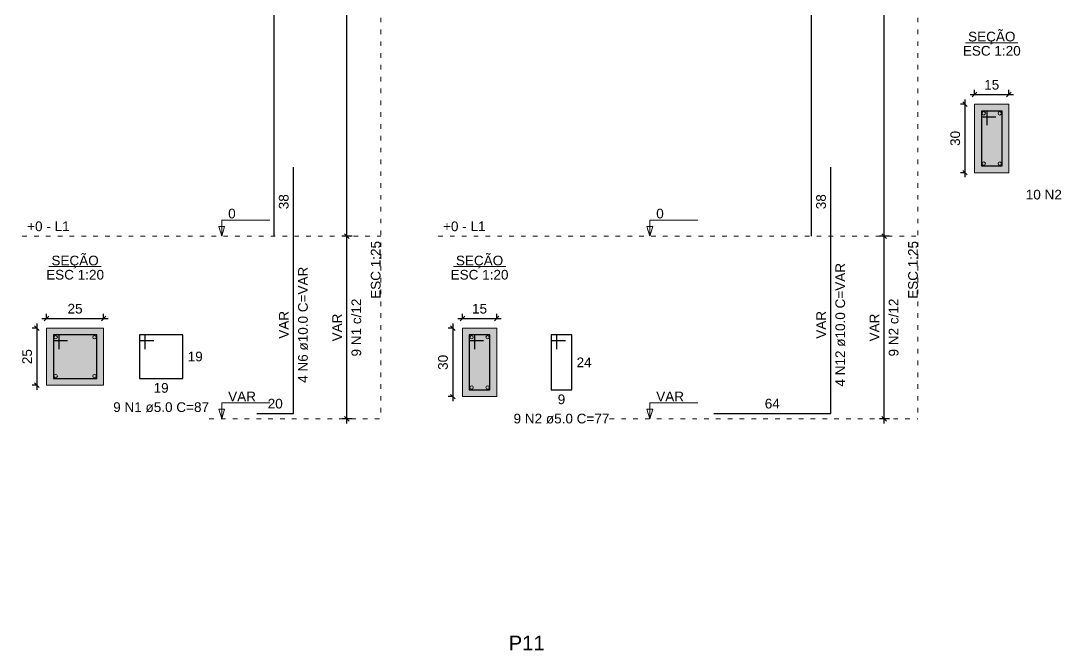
# Model space of a CAD drawing. Header units: inches. Extents: x -52 to 802, y -168 to 85.
# Drawn here: x 625.5 to 648.24, y 55.6 to 69.37 of the extents above; entities that cross this region are included whole.
import ezdxf

# ---------------------------------------------------------------- set-up
doc = ezdxf.new("R2010")
doc.units = ezdxf.units.IN
doc.header["$MEASUREMENT"] = 0
doc.linetypes.add('DOT2', pattern=[3.175, 0, -3.175])
for name, color, linetype, lineweight in [('Descrição da armadura', 7, 'Continuous', 5), ('DT-Barras na forma', 2, 'Continuous', 30), ('DT-Barras no corte', 5, 'Continuous', 5), ('DT-Barras rebatidas', 2, 'Continuous', 30), ('DT-Cotas', 9, 'Continuous', 5), ('DT-Forma', 5, 'Continuous', 5), ('DT-Hachura seção pilares', 252, 'Continuous', 5), ('DT-Pontilhado', 9, 'DOT2', 5), ('DT-Textos', 7, 'Continuous', 5), ('DT-Título', 3, 'Continuous', 20), ('Textos armaduras', 7, 'Continuous', 5)]:
    doc.layers.add(name, color=color, linetype=linetype, lineweight=lineweight)
doc.styles.add('Arial', font='arial.ttf')
doc.styles.get("Standard").update_dxf_attribs({"font": 'arial.ttf'})
doc.dimstyles.new('UM_20.000000', dxfattribs={"dimtxt": 0.18, "dimasz": 0.1, "dimexe": 0.1, "dimexo": 0.2, "dimgap": 0, "dimtad": 1, "dimtih": 1, "dimtoh": 1, "dimdec": 1, "dimlfac": 20, "dimzin": 0, "dimdsep": 46, "dimtxsty": 'Standard', "dimcen": 0.09, "dimdle": 0.1, "dimadec": 1, "dimazin": 2, "dimtfac": 1, "dimtdec": 4, "dimtofl": 0, "dimtmove": 0, "dimatfit": 3, "dimfxl": 1, "dimtolj": 1, "dimarcsym": 0})
doc.dimstyles.new('UM_25.000000', dxfattribs={"dimtxt": 0.18, "dimasz": 0.1, "dimexe": 0.1, "dimexo": 0.2, "dimgap": 0, "dimtad": 1, "dimtih": 1, "dimtoh": 1, "dimdec": 1, "dimlfac": 25, "dimzin": 0, "dimdsep": 46, "dimtxsty": 'Standard', "dimcen": 0.09, "dimdle": 0.1, "dimadec": 1, "dimazin": 2, "dimtfac": 1, "dimtdec": 4, "dimtofl": 0, "dimtmove": 0, "dimatfit": 3, "dimfxl": 1, "dimtolj": 1, "dimarcsym": 0})

# ---------------------------------------------------------------- blocks, each defined once
blk = doc.blocks.new('_Oblique')
at = {"color": 0, "linetype": 'ByBlock', "lineweight": -2}
blk.add_line((-0.5, -0.5), (0.5, 0.5), dxfattribs=at)
blk = doc.blocks.new('*D1492')
at = {"layer": 'Defpoints', "color": 0, "transparency": 16777216}
for p in [(632.631, 76.861), (632.948, 76.861), (632.948, 64.661)]:
    blk.add_point(p, dxfattribs=at)
at = {"layer": 'DT-Cotas', "color": 0, "lineweight": -2, "transparency": 16777216}
for p, q in [((632.748, 76.861), (632.531, 76.861)), ((632.631, 64.561), (632.631, 76.961)), ((632.748, 64.661), (632.531, 64.661))]:
    blk.add_line(p, q, dxfattribs=at)
at = {"layer": 'DT-Cotas', "color": 0, "lineweight": -2, "transparency": 16777216, "xscale": 0.1, "yscale": 0.1, "zscale": 0.1}
for p, rotation in [((632.631, 76.861), 90), ((632.631, 64.661), 270)]:
    blk.add_blockref('_Oblique', p, dxfattribs=dict(at, rotation=rotation))
blk = doc.blocks.new('*D1493')
at = {"layer": 'Defpoints', "color": 0, "transparency": 16777216}
for p in [(626.062, 62.649), (625.85, 61.399), (626.062, 61.399)]:
    blk.add_point(p, dxfattribs=at)
at = {"layer": 'DT-Cotas', "color": 0, "lineweight": -2, "transparency": 16777216}
for p, q in [((625.862, 62.649), (625.75, 62.649)), ((625.85, 62.749), (625.85, 61.299)), ((625.862, 61.399), (625.75, 61.399))]:
    blk.add_line(p, q, dxfattribs=at)
at = {"layer": 'DT-Cotas', "color": 0, "lineweight": -2, "transparency": 16777216, "xscale": 0.1, "yscale": 0.1, "zscale": 0.1}
for p, rotation in [((625.85, 62.649), 90), ((625.85, 61.399), 270)]:
    blk.add_blockref('_Oblique', p, dxfattribs=dict(at, rotation=rotation))
at = {"layer": 'DT-Cotas', "transparency": 16777216, "insert": (625.639, 62.024), "char_height": 0.2118, "attachment_point": 5, "rotation": 90, "style": 'Arial'}
blk.add_mtext('\\A1;25', dxfattribs=at)
blk = doc.blocks.new('*D1494')
at = {"layer": 'Defpoints', "color": 0, "transparency": 16777216}
for p in [(627.312, 62.861), (626.062, 62.649), (627.312, 62.649)]:
    blk.add_point(p, dxfattribs=at)
at = {"layer": 'DT-Cotas', "color": 0, "lineweight": -2, "transparency": 16777216}
for p, q in [((625.962, 62.861), (627.412, 62.861)), ((626.062, 62.849), (626.062, 62.961)), ((627.312, 62.849), (627.312, 62.961))]:
    blk.add_line(p, q, dxfattribs=at)
at = {"layer": 'DT-Cotas', "color": 0, "lineweight": -2, "transparency": 16777216, "xscale": 0.1, "yscale": 0.1, "zscale": 0.1, "rotation": 180}
blk.add_blockref('_Oblique', (626.062, 62.861), dxfattribs=at)
at = {"layer": 'DT-Cotas', "color": 0, "lineweight": -2, "transparency": 16777216, "xscale": 0.1, "yscale": 0.1, "zscale": 0.1}
blk.add_blockref('_Oblique', (627.312, 62.861), dxfattribs=at)
at = {"layer": 'DT-Cotas', "transparency": 16777216, "insert": (626.687, 63.072), "char_height": 0.2118, "attachment_point": 5, "rotation": 0.0057, "style": 'Arial'}
blk.add_mtext('\\A1;25', dxfattribs=at)
blk = doc.blocks.new('*D1495')
at = {"layer": 'Defpoints', "color": 0, "transparency": 16777216}
for p in [(632.631, 64.661), (632.948, 64.661), (632.948, 60.661)]:
    blk.add_point(p, dxfattribs=at)
at = {"layer": 'DT-Cotas', "color": 0, "lineweight": -2, "transparency": 16777216}
for p, q in [((632.748, 64.661), (632.531, 64.661)), ((632.631, 60.561), (632.631, 64.761)), ((632.748, 60.661), (632.531, 60.661))]:
    blk.add_line(p, q, dxfattribs=at)
at = {"layer": 'DT-Cotas', "color": 0, "lineweight": -2, "transparency": 16777216, "xscale": 0.1, "yscale": 0.1, "zscale": 0.1}
for p, rotation in [((632.631, 64.661), 90), ((632.631, 60.661), 270)]:
    blk.add_blockref('_Oblique', p, dxfattribs=dict(at, rotation=rotation))
blk = doc.blocks.new('*D1486')
at = {"layer": 'Defpoints', "color": 0, "transparency": 16777216}
for p in [(644.384, 76.861), (644.701, 76.861), (644.701, 64.661)]:
    blk.add_point(p, dxfattribs=at)
at = {"layer": 'DT-Cotas', "color": 0, "lineweight": -2, "transparency": 16777216}
for p, q in [((644.501, 76.861), (644.284, 76.861)), ((644.384, 64.561), (644.384, 76.961)), ((644.501, 64.661), (644.284, 64.661))]:
    blk.add_line(p, q, dxfattribs=at)
at = {"layer": 'DT-Cotas', "color": 0, "lineweight": -2, "transparency": 16777216, "xscale": 0.1, "yscale": 0.1, "zscale": 0.1}
for p, rotation in [((644.384, 76.861), 90), ((644.384, 64.661), 270)]:
    blk.add_blockref('_Oblique', p, dxfattribs=dict(at, rotation=rotation))
blk = doc.blocks.new('*D1487')
at = {"layer": 'Defpoints', "color": 0, "transparency": 16777216}
for p in [(635.16, 62.649), (634.948, 61.149), (635.16, 61.149)]:
    blk.add_point(p, dxfattribs=at)
at = {"layer": 'DT-Cotas', "color": 0, "lineweight": -2, "transparency": 16777216}
for p, q in [((634.96, 62.649), (634.848, 62.649)), ((634.948, 62.749), (634.948, 61.049)), ((634.96, 61.149), (634.848, 61.149))]:
    blk.add_line(p, q, dxfattribs=at)
at = {"layer": 'DT-Cotas', "color": 0, "lineweight": -2, "transparency": 16777216, "xscale": 0.1, "yscale": 0.1, "zscale": 0.1}
for p, rotation in [((634.948, 62.649), 90), ((634.948, 61.149), 270)]:
    blk.add_blockref('_Oblique', p, dxfattribs=dict(at, rotation=rotation))
at = {"layer": 'DT-Cotas', "transparency": 16777216, "insert": (634.736, 61.899), "char_height": 0.2118, "attachment_point": 5, "rotation": 90, "style": 'Arial'}
blk.add_mtext('\\A1;30', dxfattribs=at)
blk = doc.blocks.new('*D1488')
at = {"layer": 'Defpoints', "color": 0, "transparency": 16777216}
for p in [(635.91, 62.861), (635.16, 62.649), (635.91, 62.649)]:
    blk.add_point(p, dxfattribs=at)
at = {"layer": 'DT-Cotas', "color": 0, "lineweight": -2, "transparency": 16777216}
for p, q in [((635.06, 62.861), (636.01, 62.861)), ((635.16, 62.849), (635.16, 62.961)), ((635.91, 62.849), (635.91, 62.961))]:
    blk.add_line(p, q, dxfattribs=at)
at = {"layer": 'DT-Cotas', "color": 0, "lineweight": -2, "transparency": 16777216, "xscale": 0.1, "yscale": 0.1, "zscale": 0.1, "rotation": 180}
blk.add_blockref('_Oblique', (635.16, 62.861), dxfattribs=at)
at = {"layer": 'DT-Cotas', "color": 0, "lineweight": -2, "transparency": 16777216, "xscale": 0.1, "yscale": 0.1, "zscale": 0.1}
blk.add_blockref('_Oblique', (635.91, 62.861), dxfattribs=at)
at = {"layer": 'DT-Cotas', "transparency": 16777216, "insert": (635.535, 63.072), "char_height": 0.2118, "attachment_point": 5, "rotation": 0.0057, "style": 'Arial'}
blk.add_mtext('\\A1;15', dxfattribs=at)
blk = doc.blocks.new('*D1489')
at = {"layer": 'Defpoints', "color": 0, "transparency": 16777216}
for p in [(644.384, 64.661), (644.701, 64.661), (644.701, 60.661)]:
    blk.add_point(p, dxfattribs=at)
at = {"layer": 'DT-Cotas', "color": 0, "lineweight": -2, "transparency": 16777216}
for p, q in [((644.501, 64.661), (644.284, 64.661)), ((644.384, 60.561), (644.384, 64.761)), ((644.501, 60.661), (644.284, 60.661))]:
    blk.add_line(p, q, dxfattribs=at)
at = {"layer": 'DT-Cotas', "color": 0, "lineweight": -2, "transparency": 16777216, "xscale": 0.1, "yscale": 0.1, "zscale": 0.1}
for p, rotation in [((644.384, 64.661), 90), ((644.384, 60.661), 270)]:
    blk.add_blockref('_Oblique', p, dxfattribs=dict(at, rotation=rotation))
blk = doc.blocks.new('*D1781')
at = {"layer": 'Defpoints', "color": 0, "transparency": 16777216}
for p in [(646.364, 67.549), (646.153, 66.049), (646.364, 66.049)]:
    blk.add_point(p, dxfattribs=at)
at = {"layer": 'DT-Cotas', "color": 0, "lineweight": -2, "transparency": 16777216}
for p, q in [((646.164, 67.549), (646.053, 67.549)), ((646.153, 67.649), (646.153, 65.949)), ((646.164, 66.049), (646.053, 66.049))]:
    blk.add_line(p, q, dxfattribs=at)
at = {"layer": 'DT-Cotas', "color": 0, "lineweight": -2, "transparency": 16777216, "xscale": 0.1, "yscale": 0.1, "zscale": 0.1}
for p, rotation in [((646.153, 67.549), 90), ((646.153, 66.049), 270)]:
    blk.add_blockref('_Oblique', p, dxfattribs=dict(at, rotation=rotation))
at = {"layer": 'DT-Cotas', "transparency": 16777216, "insert": (645.941, 66.799), "char_height": 0.2118, "attachment_point": 5, "rotation": 90, "style": 'Arial'}
blk.add_mtext('\\A1;30', dxfattribs=at)
blk = doc.blocks.new('*D1782')
at = {"layer": 'Defpoints', "color": 0, "transparency": 16777216}
for p in [(647.114, 67.761), (646.364, 67.549), (647.114, 67.549)]:
    blk.add_point(p, dxfattribs=at)
at = {"layer": 'DT-Cotas', "color": 0, "lineweight": -2, "transparency": 16777216}
for p, q in [((646.264, 67.761), (647.214, 67.761)), ((646.364, 67.749), (646.364, 67.861)), ((647.114, 67.749), (647.114, 67.861))]:
    blk.add_line(p, q, dxfattribs=at)
at = {"layer": 'DT-Cotas', "color": 0, "lineweight": -2, "transparency": 16777216, "xscale": 0.1, "yscale": 0.1, "zscale": 0.1, "rotation": 180}
blk.add_blockref('_Oblique', (646.364, 67.761), dxfattribs=at)
at = {"layer": 'DT-Cotas', "color": 0, "lineweight": -2, "transparency": 16777216, "xscale": 0.1, "yscale": 0.1, "zscale": 0.1}
blk.add_blockref('_Oblique', (647.114, 67.761), dxfattribs=at)
at = {"layer": 'DT-Cotas', "transparency": 16777216, "insert": (646.739, 67.972), "char_height": 0.2118, "attachment_point": 5, "rotation": 0.0057, "style": 'Arial'}
blk.add_mtext('\\A1;15', dxfattribs=at)

msp = doc.modelspace()

# ---------------------------------------------------------------- hatches: boundary and pattern name
at = {"layer": 'DT-Hachura seção pilares', "linetype": 'Continuous'}
for points in [[(646.3645, 66.0488), (646.3645, 66.0488), (647.1145, 66.0488), (647.1145, 67.5488), (646.3645, 67.5488), (646.3645, 66.0488)], [(626.0621, 61.3988), (626.0621, 61.3988), (627.3121, 61.3988), (627.3121, 62.6488), (626.0621, 62.6488), (626.0621, 61.3988)], [(635.16, 61.1488), (635.16, 61.1488), (635.91, 61.1488), (635.91, 62.6488), (635.16, 62.6488), (635.16, 61.1488)]]:
    msp.add_hatch(color=256, dxfattribs=at).paths.add_polyline_path(points)

# ---------------------------------------------------------------- linework, layer by layer
at = {"layer": 'DT-Barras na forma'}
for points in [[(646.6395, 67.0863), (646.6395, 67.3988), (646.5145, 67.3988), (646.5145, 66.1988), (646.9645, 66.1988), (646.9645, 67.3988), (646.5145, 67.3988), (646.5145, 67.2738), (646.827, 67.2738)], [(626.3371, 62.1863), (626.3371, 62.4988), (626.2121, 62.4988), (626.2121, 61.5488), (627.1621, 61.5488), (627.1621, 62.4988), (626.2121, 62.4988), (626.2121, 62.3738), (626.5246, 62.3738)], [(635.435, 62.1863), (635.435, 62.4988), (635.31, 62.4988), (635.31, 61.2988), (635.76, 61.2988), (635.76, 62.4988), (635.31, 62.4988), (635.31, 62.3738), (635.6225, 62.3738)]]:
    msp.add_lwpolyline(points, dxfattribs=at)
at = {"layer": 'DT-Barras no corte'}
for centre in [(646.5645, 67.3488), (646.9145, 67.3488), (646.5645, 66.2488), (646.9145, 66.2488), (626.2621, 62.4488), (627.1121, 62.4488), (635.36, 62.4488), (635.71, 62.4488), (626.2621, 61.5988), (627.1121, 61.5988), (635.36, 61.3488), (635.71, 61.3488)]:
    msp.add_circle(centre, 0.0375, dxfattribs=at)
at = {"layer": 'DT-Barras rebatidas'}
for p, q in [((631.042, 64.6609), (631.042, 76.8609)), ((642.7951, 64.6609), (642.7951, 76.8609)), ((631.4656, 64.6609), (631.4656, 66.1677)), ((643.2187, 64.6609), (643.2187, 66.1677)), ((631.4656, 60.7809), (631.4656, 64.6609)), ((643.2187, 60.7809), (643.2187, 64.6609)), ((628.2192, 62.4988), (628.0942, 62.4988)), ((628.0942, 62.4988), (628.0942, 61.5488)), ((629.0442, 62.4988), (628.0942, 62.4988)), ((628.0942, 62.4988), (628.0942, 62.3738)), ((628.0942, 62.3738), (628.4067, 62.3738)), ((628.2192, 62.1863), (628.2192, 62.4988)), ((629.0442, 61.5488), (629.0442, 62.4988)), ((637.227, 62.4988), (637.102, 62.4988)), ((637.102, 62.4988), (637.102, 61.2988)), ((637.552, 62.4988), (637.102, 62.4988)), ((637.102, 62.4988), (637.102, 62.3738)), ((637.102, 62.3738), (637.4145, 62.3738)), ((637.227, 62.1863), (637.227, 62.4988)), ((637.552, 61.2988), (637.552, 62.4988)), ((628.0942, 61.5488), (629.0442, 61.5488)), ((637.102, 61.2988), (637.552, 61.2988)), ((630.6656, 60.7809), (631.4656, 60.7809)), ((640.6587, 60.7809), (643.2187, 60.7809))]:
    msp.add_line(p, q, dxfattribs=at)
at = {"layer": 'DT-Forma'}
for points in [[(646.3645, 66.0488), (647.1145, 66.0488), (647.1145, 67.5488), (646.3645, 67.5488), (646.3645, 66.0488)], [(626.0621, 61.3988), (627.3121, 61.3988), (627.3121, 62.6488), (626.0621, 62.6488), (626.0621, 61.3988)], [(635.16, 61.1488), (635.91, 61.1488), (635.91, 62.6488), (635.16, 62.6488), (635.16, 61.1488)]]:
    msp.add_lwpolyline(points, close=True, dxfattribs=at)
at = {"layer": 'DT-Pontilhado', "ltscale": 0.05}
for p, q in [((633.3718, 81.8609), (633.3718, 60.6609)), ((645.1249, 81.8609), (645.1249, 60.6609)), ((625.5326, 64.6609), (633.3718, 64.6609)), ((634.6305, 64.6609), (645.1249, 64.6609)), ((629.6204, 60.6609), (633.3718, 60.6609)), ((638.3782, 60.6609), (645.1249, 60.6609))]:
    msp.add_line(p, q, dxfattribs=at)
at = {"layer": 'DT-Textos'}
for p, q in [((646.1672, 68.8937), (647.3117, 68.8937)), ((626.1149, 63.9937), (627.2593, 63.9937)), ((634.9628, 63.9937), (636.1072, 63.9937))]:
    msp.add_line(p, q, dxfattribs=at)
for points in [[(629.8958, 64.6609), (629.9593, 64.8727), (629.8322, 64.8727), (629.8958, 64.6609), (629.8958, 65.0109), (630.9458, 65.0109)], [(639.2594, 64.6609), (639.3229, 64.8727), (639.1959, 64.8727), (639.2594, 64.6609), (639.2594, 65.0109), (640.3094, 65.0109)], [(629.8958, 60.6609), (629.9593, 60.8727), (629.8322, 60.8727), (629.8958, 60.6609), (629.8958, 61.0109), (630.9458, 61.0109)], [(639.2594, 60.6609), (639.3229, 60.8727), (639.1959, 60.8727), (639.2594, 60.6609), (639.2594, 61.0109), (640.3094, 61.0109)]]:
    msp.add_lwpolyline(points, dxfattribs=at)

# ---------------------------------------------------------------- texts
at = {"layer": 'Descrição da armadura', "linetype": 'Continuous', "char_height": 0.2118, "attachment_point": 8, "line_spacing_factor": 0.798, "style": 'Arial'}
for s, insert, width in [('10 N2 ø5.0 C=77', (648.6139, 65.4575), 4.534748), ('9 N1 ø5.0 C=87', (628.5692, 60.8075), 4.204795), ('9 N2 ø5.0 C=77', (637.327, 60.5575), 4.204795)]:
    msp.add_mtext(s, dxfattribs=dict(at, insert=insert, width=width))
at = {"layer": 'Descrição da armadura', "linetype": 'Continuous', "char_height": 0.2118, "attachment_point": 8, "rotation": 90, "line_spacing_factor": 0.798, "style": 'Arial'}
for s, insert, width in [('4 N6 ø10.0 C=VAR', (631.7833, 62.7209), 5.094711), ('4 N12 ø10.0 C=VAR', (643.5364, 62.7209), 5.424664), ('9 N1 c/12', (632.9482, 62.6609), 2.539389), ('9 N2 c/12', (644.7013, 62.6609), 2.539389)]:
    msp.add_mtext(s, dxfattribs=dict(at, insert=insert, width=width))
at = {"layer": 'DT-Cotas', "linetype": 'Continuous', "char_height": 0.2118, "width": 1.219869, "attachment_point": 8, "rotation": 90, "line_spacing_factor": 0.798, "style": 'Arial'}
for insert in [(632.5246, 62.6609), (644.2777, 62.6609)]:
    msp.add_mtext('VAR', dxfattribs=dict(at, insert=insert))
at = {"layer": 'DT-Textos', "linetype": 'Continuous', "char_height": 0.2118, "line_spacing_factor": 0.798, "style": 'Arial'}
for s, insert, width, attachment_point in [('SEÇÃO', (646.7393, 68.856), 2.49116, 8), ('ESC 1:20', (646.7395, 68.6078), 3.045677, 8), ('+0 - L1', (625.6385, 64.7668), 2.235095, 7), ('+0 - L1', (634.7364, 64.7668), 2.235095, 7), ('SEÇÃO', (626.6871, 63.956), 2.49116, 8), ('SEÇÃO', (635.5353, 63.956), 2.49116, 8), ('ESC 1:20', (626.6871, 63.7078), 3.045677, 8), ('ESC 1:20', (635.535, 63.7078), 3.045677, 8)]:
    msp.add_mtext(s, dxfattribs=dict(at, insert=insert, width=width, attachment_point=attachment_point))
at = {"layer": 'DT-Textos', "char_height": 0.2118, "attachment_point": 7, "line_spacing_factor": 0.798, "style": 'Arial'}
for s, insert, width in [('0', (630.0358, 65.0459), 0.395737), ('0', (639.3994, 65.0459), 0.395737), ('VAR', (630.0358, 61.0459), 1.463079), ('VAR', (639.3994, 61.0459), 1.463079)]:
    msp.add_mtext(s, dxfattribs=dict(at, insert=insert, width=width))
at = {"layer": 'DT-Textos', "linetype": 'Continuous', "char_height": 0.2118, "width": 3.045677, "attachment_point": 9, "rotation": 90, "line_spacing_factor": 0.798, "style": 'Arial'}
for insert in [(633.3718, 64.555), (645.1249, 64.555)]:
    msp.add_mtext('ESC 1:25', dxfattribs=dict(at, insert=insert))
at = {"layer": 'DT-Título', "linetype": 'Continuous', "insert": (636.1717, 55.5999), "char_height": 0.3177, "width": 1.266079, "attachment_point": 7, "line_spacing_factor": 0.798, "style": 'Arial'}
msp.add_mtext('P11', dxfattribs=at)
at = {"layer": 'Textos armaduras', "linetype": 'Continuous', "char_height": 0.2118, "attachment_point": 7, "rotation": 90, "line_spacing_factor": 0.798, "style": 'Arial'}
for s, insert, width in [('38', (631.3597, 65.2493), 0.659905), ('38', (643.1128, 65.2493), 0.659905), ('VAR', (631.3597, 62.4159), 1.219869), ('VAR', (643.1128, 62.4159), 1.219869)]:
    msp.add_mtext(s, dxfattribs=dict(at, insert=insert, width=width))
at = {"layer": 'Textos armaduras', "linetype": 'Continuous', "char_height": 0.2118, "attachment_point": 7, "line_spacing_factor": 0.798, "style": 'Arial'}
for s, insert, width in [('19', (629.1501, 61.9179), 0.659905), ('24', (637.6579, 61.7929), 0.659905), ('19', (628.4043, 61.2311), 0.659905), ('9', (637.2445, 60.9811), 0.329953), ('20', (630.9007, 60.8868), 0.659905), ('64', (641.7737, 60.8868), 0.659905)]:
    msp.add_mtext(s, dxfattribs=dict(at, insert=insert, width=width))

# ---------------------------------------------------------------- dimensions: what is measured, and where the dimension line sits
at = {"layer": 'DT-Cotas'}
for base, p1, p2, picture, middle in [((632.6305, 76.8609), (632.9482, 64.6609), (632.9482, 76.8609), '*D1492', (632.4187, 70.7609)), ((644.3836, 76.8609), (644.7013, 64.6609), (644.7013, 76.8609), '*D1486', (644.1718, 70.7609)), ((632.6305, 64.6609), (632.9482, 60.6609), (632.9482, 64.6609), '*D1495', (632.4187, 62.6609)), ((644.3836, 64.6609), (644.7013, 60.6609), (644.7013, 64.6609), '*D1489', (644.1718, 62.6609))]:
    dim = msp.add_linear_dim(base=base, p1=p1, p2=p2, angle=90, text=' ', dimstyle='UM_25.000000', override={"dimtxt": 0.2118, "dimasz": 0.1, "dimexe": 0.1, "dimexo": 0.2, "dimtad": 1, "dimtih": 0, "dimtoh": 0, "dimdec": 1, "dimlfac": 25, "dimzin": 8, "dimtxsty": 'Arial', "dimblk": 'Oblique', "dimblk1": 'Oblique', "dimblk2": 'Oblique', "dimsah": 1, "dimdle": 0.1, "dimse1": 0, "dimse2": 0, "dimclrt": 256, "dimadec": 1, "dimazin": 3, "dimtmove": 2, "dimldrblk": 'Oblique'}, dxfattribs=at)
    dim.commit()
    dim.dimension.update_dxf_attribs({"geometry": picture, "text_midpoint": middle, "dimtype": 160, "text_rotation": 90})
for base, p1, p2, picture, middle in [((647.1145, 67.7606), (646.3645, 67.5488), (647.1145, 67.5488), '*D1782', (646.7395, 67.9724)), ((627.3121, 62.8606), (626.0621, 62.6488), (627.3121, 62.6488), '*D1494', (626.6871, 63.0724)), ((635.91, 62.8606), (635.16, 62.6488), (635.91, 62.6488), '*D1488', (635.535, 63.0724))]:
    dim = msp.add_linear_dim(base=base, p1=p1, p2=p2, dimstyle='UM_20.000000', override={"dimtxt": 0.2118, "dimasz": 0.1, "dimexe": 0.1, "dimexo": 0.2, "dimtad": 1, "dimtih": 0, "dimtoh": 0, "dimdec": 1, "dimlfac": 20, "dimzin": 8, "dimtxsty": 'Arial', "dimblk": 'Oblique', "dimblk1": 'Oblique', "dimblk2": 'Oblique', "dimsah": 1, "dimdle": 0.1, "dimse1": 0, "dimse2": 0, "dimclrt": 256, "dimadec": 1, "dimazin": 3, "dimtmove": 2, "dimldrblk": 'Oblique'}, dxfattribs=at)
    dim.commit()
    dim.dimension.update_dxf_attribs({"geometry": picture, "text_midpoint": middle, "dimtype": 160, "text_rotation": 0.00573})
for base, p1, p2, picture, middle in [((646.1527, 66.0488), (646.3645, 67.5488), (646.3645, 66.0488), '*D1781', (645.9409, 66.7988)), ((625.8503, 61.3988), (626.0621, 62.6488), (626.0621, 61.3988), '*D1493', (625.6385, 62.0238)), ((634.9482, 61.1488), (635.16, 62.6488), (635.16, 61.1488), '*D1487', (634.7364, 61.8988))]:
    dim = msp.add_linear_dim(base=base, p1=p1, p2=p2, angle=90, dimstyle='UM_20.000000', override={"dimtxt": 0.2118, "dimasz": 0.1, "dimexe": 0.1, "dimexo": 0.2, "dimtad": 1, "dimtih": 0, "dimtoh": 0, "dimdec": 1, "dimlfac": 20, "dimzin": 8, "dimtxsty": 'Arial', "dimblk": 'Oblique', "dimblk1": 'Oblique', "dimblk2": 'Oblique', "dimsah": 1, "dimdle": 0.1, "dimse1": 0, "dimse2": 0, "dimclrt": 256, "dimadec": 1, "dimazin": 3, "dimtmove": 2, "dimldrblk": 'Oblique'}, dxfattribs=at)
    dim.commit()
    dim.dimension.update_dxf_attribs({"geometry": picture, "text_midpoint": middle, "dimtype": 160, "text_rotation": 90})

doc.saveas('drawing.dxf')
